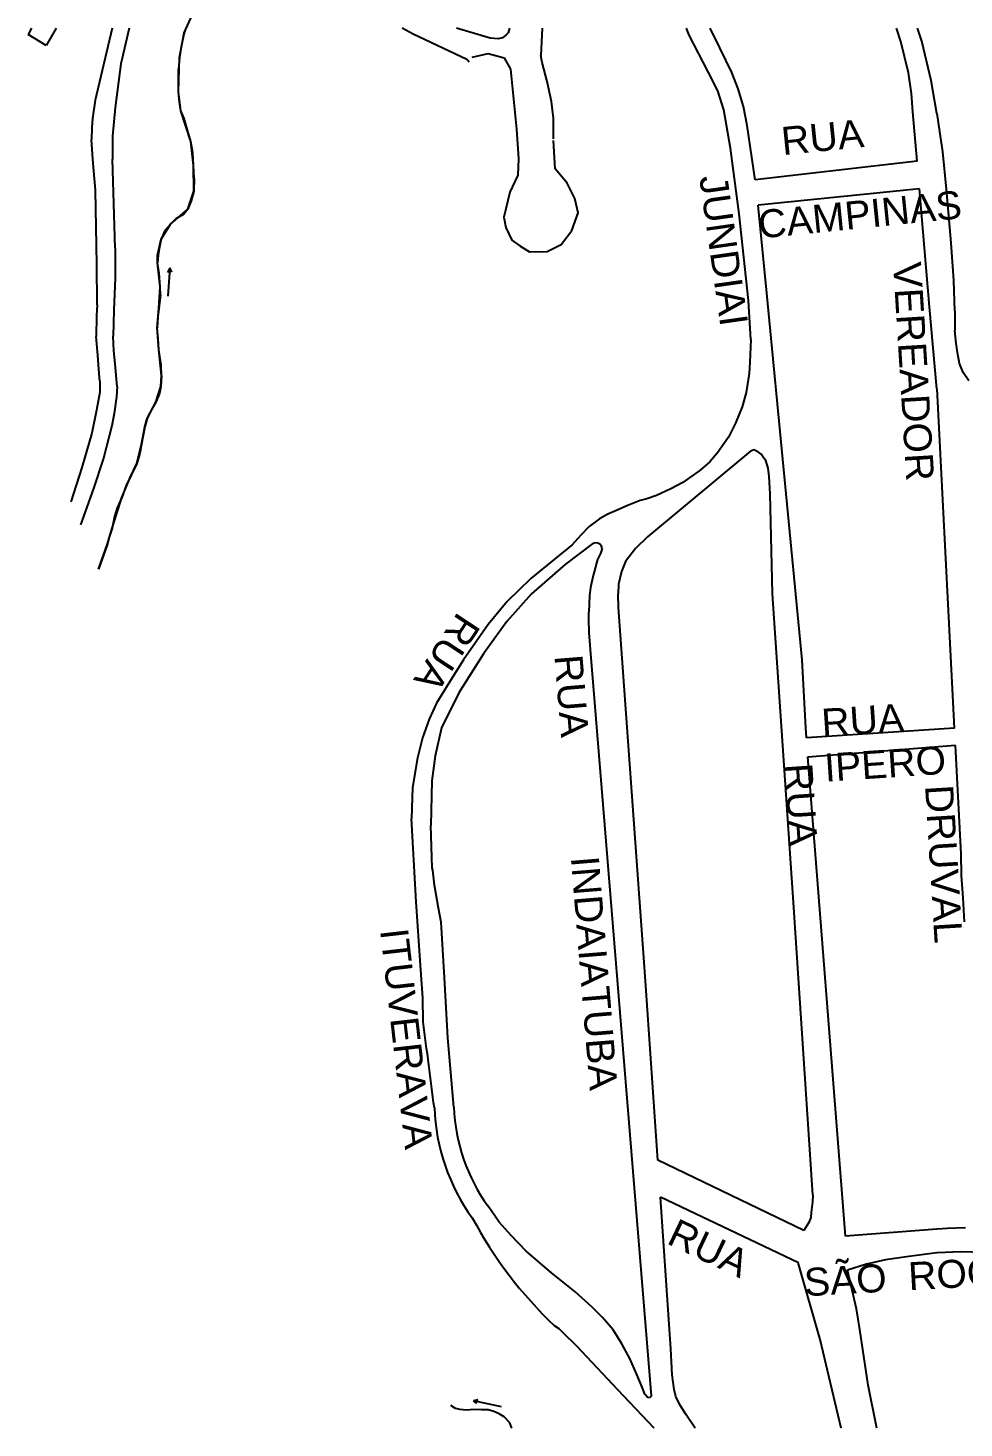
# Model space of a CAD drawing. Header units: millimetres. Extents: x 583 to 26013, y 350 to 21391.
# Drawn here: x 7266.5 to 7600.8, y 10384 to 10884 of the extents above; entities that cross this region are included whole.
import ezdxf

# ---------------------------------------------------------------- set-up
doc = ezdxf.new("R2010")
doc.units = ezdxf.units.MM
for name, color, linetype in [('105-QUADRAS_ESTRADAS', 80, 'Continuous'), ('145-', 130, 'Continuous'), ('RIOS', 140, 'Continuous')]:
    doc.layers.add(name, color=color, linetype=linetype)
doc.styles.add('EU', font='arial.ttf', dxfattribs={"height": 10})

msp = doc.modelspace()

# ---------------------------------------------------------------- linework, layer by layer
at = {"color": 0, "linetype": 'Continuous'}
for p, q in [((7597.41939, 10633.94441), (7544.56259, 10630.45073)), ((7597.73707, 10627.74026), (7545.04349, 10623.55199)), ((7543.55936, 10454.5173), (7491.45631, 10479.70898)), ((7541.62073, 10442.93414), (7492.37695, 10466.38972))]:
    msp.add_line(p, q, dxfattribs=at)
msp.add_lwpolyline([(7425.17626, 10873.57295), (7430.86423, 10874.90059), (7436.55925, 10873.30007), (7438.87283, 10869.29886), (7440.91952, 10847.86999), (7441.63878, 10837.23252), (7441.46082, 10831.45295), (7438.52433, 10825.40665), (7436.47764, 10816.42605), (7437.10055, 10812.69158), (7439.24753, 10808.20539), (7442.18402, 10806.1603), (7445.56546, 10804.02629), (7451.88348, 10804.20412), (7456.95559, 10806.60487), (7460.69295, 10811.67312), (7463.00662, 10817.98617), (7461.84983, 10823.05441), (7459.00228, 10828.56723), (7454.73094, 10833.72439), (7454.22774, 10843.84908)], dxfattribs=at)
for centre, radius, start, end in [((-5776.90118, 8796.09478), 13297.9245, 7.354613733, 7.488180372), ((7482.43033, 10500.79283), 70.8524, 181.9658824, 216.0653764), ((7482.43033, 10500.79283), 63.8524, 181.9658824, 216.0653764), ((7559.69248, 10531.00176), 152.55261, 208.1281945, 226.4136385)]:
    msp.add_arc(centre, radius, start, end, dxfattribs=at)
at = {"layer": '105-QUADRAS_ESTRADAS', "color": 0, "linetype": 'Continuous'}
for p, q in [((7267.81551, 10883.90241), (7266.51551, 10881.70241)), ((7273.01551, 10877.70241), (7266.51551, 10881.70241)), ((7276.51551, 10883.90241), (7273.01551, 10877.70241)), ((7296.61551, 10883.90241), (7290.51551, 10858.20241)), ((7302.61551, 10883.90241), (7299.71551, 10871.20241)), ((7404.01551, 10881.80241), (7400.11551, 10883.90241)), ((7423.21551, 10872.70241), (7404.01551, 10881.80241)), ((7431.61551, 10880.30241), (7419.51551, 10883.90241)), ((7434.41551, 10880.10241), (7431.61551, 10880.30241)), ((7436.01551, 10880.50241), (7434.41551, 10880.10241)), ((7437.31551, 10881.50241), (7436.01551, 10880.50241)), ((7438.01551, 10882.20241), (7437.31551, 10881.50241)), ((7438.51551, 10883.90241), (7438.01551, 10882.20241)), ((7450.11551, 10883.90241), (7449.61551, 10874.20241)), ((7502.51551, 10881.70241), (7501.61551, 10883.90241)), ((7509.51551, 10868.10241), (7502.51551, 10881.70241)), ((7513.51551, 10876.90241), (7510.11551, 10883.90241)), ((7578.21551, 10879.10241), (7576.61551, 10883.90241)), ((7585.71551, 10879.30241), (7584.21551, 10883.90241)), ((7517.91551, 10868.10241), (7513.51551, 10876.90241)), ((7580.91551, 10868.00241), (7578.21551, 10879.10241)), ((7589.01551, 10865.20241), (7585.71551, 10879.30241)), ((7299.71551, 10871.20241), (7297.61551, 10855.60241)), ((7424.11551, 10871.80241), (7423.21551, 10872.70241)), ((7450.11551, 10871.70241), (7449.61551, 10874.20241)), ((7451.91551, 10864.90241), (7450.11551, 10871.70241)), ((7453.41551, 10857.70241), (7451.91551, 10864.90241)), ((7512.91551, 10861.50241), (7509.51551, 10868.10241)), ((7520.11551, 10862.30241), (7517.91551, 10868.10241)), ((7582.01551, 10860.60241), (7580.91551, 10868.00241)), ((7591.11551, 10853.50241), (7589.01551, 10865.20241)), ((7515.01551, 10854.70241), (7512.91551, 10861.50241)), ((7522.01551, 10856.00241), (7520.11551, 10862.30241)), ((7582.51551, 10854.00241), (7582.01551, 10860.60241)), ((7290.51551, 10858.20241), (7289.51551, 10851.70241)), ((7297.61551, 10855.60241), (7296.71551, 10845.30241)), ((7454.11551, 10851.80241), (7453.41551, 10857.70241)), ((7517.41551, 10841.10241), (7515.01551, 10854.70241)), ((7523.31551, 10849.10241), (7522.01551, 10856.00241)), ((7289.51551, 10851.70241), (7289.31551, 10848.40241)), ((7454.21551, 10844.40241), (7454.11551, 10851.80241)), ((7584.01551, 10836.40241), (7582.51551, 10854.00241)), ((7591.21551, 10853.50241), (7591.21551, 10853.50241)), ((7593.21551, 10839.70241), (7591.21551, 10853.50241)), ((7289.31551, 10848.40241), (7289.21551, 10844.10241)), ((7296.71551, 10845.30241), (7296.71551, 10837.10241)), ((7526.21551, 10829.70241), (7523.31551, 10849.10241)), ((7289.71551, 10837.10241), (7289.21551, 10844.10241)), ((7520.51551, 10817.60241), (7517.41551, 10841.10241)), ((7594.51551, 10826.40241), (7593.21551, 10839.70241)), ((7290.61551, 10826.10241), (7289.71551, 10837.10241)), ((7297.61551, 10805.30241), (7296.71551, 10837.10241)), ((7584.01551, 10836.40241), (7526.21551, 10829.70241)), ((7291.11551, 10799.60241), (7290.61551, 10826.10241)), ((7584.81551, 10826.50241), (7527.21551, 10820.70241)), ((7588.41551, 10784.40241), (7584.81551, 10826.50241)), ((7596.21551, 10807.20241), (7594.51551, 10826.40241)), ((7530.41551, 10789.30241), (7527.21551, 10820.70241)), ((7523.81551, 10786.60241), (7520.51551, 10817.60241)), ((7297.61551, 10805.30241), (7297.61551, 10794.80241)), ((7597.11551, 10793.80241), (7596.21551, 10807.20241)), ((7291.21551, 10785.10241), (7291.11551, 10799.60241)), ((7297.61551, 10794.80241), (7297.11551, 10783.20241)), ((7597.51551, 10782.90241), (7597.11551, 10793.80241)), ((7291.21551, 10785.10241), (7291.01551, 10781.20241)), ((7524.61551, 10772.70241), (7523.81551, 10786.60241)), ((7543.01551, 10658.30241), (7530.41551, 10789.30241)), ((7291.01551, 10781.20241), (7290.81551, 10773.80241)), ((7297.11551, 10783.20241), (7296.91551, 10773.90241)), ((7591.11551, 10755.10241), (7588.41551, 10784.40241)), ((7597.51551, 10782.90241), (7597.51551, 10775.90241)), ((7597.91551, 10771.30241), (7597.51551, 10775.90241)), ((7291.41551, 10767.10241), (7290.81551, 10773.80241)), ((7297.11551, 10768.70241), (7296.91551, 10773.90241)), ((7524.61551, 10772.70241), (7524.31551, 10764.60241)), ((7598.51551, 10767.40241), (7597.91551, 10771.30241)), ((7291.81551, 10762.00241), (7291.41551, 10767.10241)), ((7297.71551, 10762.80241), (7297.11551, 10768.70241)), ((7524.31551, 10764.60241), (7524.01551, 10760.60241)), ((7599.21551, 10764.20241), (7598.51551, 10767.40241)), ((7292.11551, 10757.80241), (7291.81551, 10762.00241)), ((7298.01551, 10759.90241), (7297.71551, 10762.80241)), ((7298.31551, 10756.00241), (7298.01551, 10759.90241)), ((7524.01551, 10760.60241), (7523.01551, 10753.80241)), ((7600.51551, 10761.00241), (7599.21551, 10764.20241)), ((7602.51551, 10758.00241), (7600.51551, 10761.00241)), ((7292.11551, 10757.80241), (7292.11551, 10753.90241)), ((7298.31551, 10756.00241), (7298.11551, 10752.20241)), ((7591.21551, 10755.10241), (7591.21551, 10755.10241)), ((7597.41939, 10633.94441), (7591.21551, 10755.10241)), ((7292.11551, 10753.90241), (7291.01551, 10747.50241)), ((7298.11551, 10752.20241), (7297.31551, 10746.30241)), ((7523.01551, 10753.80241), (7521.51551, 10748.70241)), ((7291.01551, 10747.50241), (7289.31551, 10739.30241)), ((7297.31551, 10746.30241), (7296.41551, 10741.90241)), ((7521.51551, 10748.70241), (7519.21551, 10742.80241)), ((7296.41551, 10741.90241), (7293.51551, 10730.30241)), ((7519.21551, 10742.80241), (7516.71551, 10737.80241)), ((7289.31551, 10739.30241), (7285.71551, 10727.00241)), ((7516.71551, 10737.80241), (7512.71551, 10732.20241)), ((7293.51551, 10730.30241), (7289.91551, 10719.50241)), ((7524.51551, 10732.80241), (7487.71551, 10702.20241)), ((7512.71551, 10732.20241), (7510.01551, 10729.10241)), ((7525.81551, 10733.30241), (7524.51551, 10732.80241)), ((7526.71551, 10732.90241), (7525.81551, 10733.30241)), ((7527.41551, 10732.50241), (7526.71551, 10732.90241)), ((7528.31551, 10731.80241), (7527.41551, 10732.50241)), ((7529.31551, 10730.30241), (7528.31551, 10731.80241)), ((7530.01551, 10729.50241), (7529.31551, 10730.30241)), ((7530.81551, 10726.80241), (7530.01551, 10729.50241)), ((7285.71551, 10727.00241), (7281.81551, 10714.80241)), ((7506.51551, 10726.10241), (7500.31551, 10721.70241)), ((7510.01551, 10729.10241), (7506.51551, 10726.10241)), ((7531.21551, 10723.80241), (7530.81551, 10726.80241)), ((7289.91551, 10719.50241), (7285.21551, 10706.50241)), ((7500.31551, 10721.70241), (7496.01551, 10719.40241)), ((7531.51551, 10717.60241), (7531.21551, 10723.80241)), ((7485.11551, 10715.20241), (7480.31551, 10713.30241)), ((7487.51551, 10715.80241), (7485.11551, 10715.20241)), ((7490.91551, 10717.00241), (7487.51551, 10715.80241)), ((7496.01551, 10719.40241), (7490.91551, 10717.00241)), ((7532.41551, 10681.90241), (7531.51551, 10717.60241)), ((7473.61551, 10710.30241), (7470.61551, 10708.70241)), ((7476.91551, 10711.80241), (7473.61551, 10710.30241)), ((7480.31551, 10713.30241), (7476.91551, 10711.80241)), ((7466.91551, 10705.90241), (7463.91551, 10702.80241)), ((7470.61551, 10708.70241), (7466.91551, 10705.90241)), ((7468.21551, 10699.90241), (7458.51551, 10692.50241)), ((7463.91551, 10702.80241), (7460.81551, 10699.40241)), ((7469.21551, 10700.10241), (7468.21551, 10699.90241)), ((7470.01551, 10700.00241), (7469.21551, 10700.10241)), ((7470.71551, 10699.60241), (7470.01551, 10700.00241)), ((7471.31551, 10698.90241), (7470.71551, 10699.60241)), ((7487.71551, 10702.20241), (7483.41551, 10698.10241)), ((7460.81551, 10699.40241), (7454.51551, 10694.30241)), ((7470.91551, 10696.30241), (7469.91551, 10694.20241)), ((7471.51551, 10698.10241), (7470.91551, 10696.30241)), ((7471.51551, 10698.10241), (7471.31551, 10698.90241)), ((7483.41551, 10698.10241), (7479.91551, 10693.40241)), ((7454.51551, 10694.30241), (7446.11551, 10687.40241)), ((7458.51551, 10692.50241), (7446.31551, 10681.90241)), ((7469.91551, 10694.20241), (7468.31551, 10688.40241)), ((7478.41551, 10689.90241), (7477.41551, 10685.30241)), ((7479.91551, 10693.40241), (7478.41551, 10689.90241)), ((7446.11551, 10687.40241), (7437.61551, 10679.20241)), ((7468.31551, 10688.40241), (7467.41551, 10684.20241)), ((7477.41551, 10685.30241), (7477.21551, 10681.90241)), ((7446.31551, 10681.90241), (7437.51551, 10672.00241)), ((7467.01551, 10681.30241), (7466.81551, 10675.40241)), ((7467.41551, 10684.20241), (7467.01551, 10681.30241)), ((7477.41551, 10677.00241), (7477.21551, 10681.90241)), ((7539.91551, 10571.70241), (7532.41551, 10681.90241)), ((7437.61551, 10679.20241), (7430.81551, 10670.90241)), ((7466.81551, 10672.90241), (7466.81551, 10675.40241)), ((7486.91551, 10545.40241), (7477.41551, 10677.00241)), ((7430.81551, 10670.90241), (7422.01551, 10658.30241)), ((7437.51551, 10672.00241), (7429.21551, 10660.50241)), ((7466.91551, 10668.10241), (7466.81551, 10672.90241)), ((7467.41551, 10662.00241), (7466.91551, 10668.10241)), ((7429.21551, 10660.50241), (7420.31551, 10646.60241)), ((7489.11551, 10395.50241), (7467.41551, 10662.00241)), ((7422.01551, 10658.30241), (7416.81551, 10650.00241)), ((7544.31551, 10634.00241), (7543.01551, 10658.30241)), ((7416.81551, 10650.00241), (7412.41551, 10642.90241)), ((7420.31551, 10646.60241), (7414.21551, 10634.00241)), ((7412.41551, 10642.90241), (7409.71551, 10637.20241)), ((7409.71551, 10637.20241), (7407.41551, 10630.50241)), ((7407.41551, 10630.50241), (7405.61551, 10623.30241)), ((7414.21551, 10634.00241), (7411.91551, 10624.00241)), ((7544.56259, 10630.45073), (7544.31551, 10634.00241)), ((7599.71551, 10589.10241), (7597.73707, 10627.74026)), ((7405.61551, 10623.30241), (7403.81551, 10612.70241)), ((7411.91551, 10624.00241), (7410.71551, 10615.10241)), ((7558.41551, 10452.50241), (7545.03447, 10623.66736)), ((7545.11551, 10622.50241), (7545.03447, 10623.66736)), ((7410.71551, 10615.10241), (7410.31551, 10599.20241)), ((7403.81551, 10612.70241), (7403.51551, 10601.70241)), ((7405.11551, 10571.90241), (7403.51551, 10601.70241)), ((7410.81551, 10584.00241), (7410.31551, 10599.20241)), ((7599.91551, 10581.30241), (7599.71551, 10589.10241)), ((7411.11551, 10583.20241), (7410.81551, 10584.00241)), ((7411.71551, 10577.80241), (7411.11551, 10583.20241)), ((7600.41551, 10573.30241), (7599.91551, 10581.30241)), ((7413.11551, 10569.70241), (7411.71551, 10577.80241)), ((7406.71551, 10549.30241), (7405.11551, 10571.90241)), ((7414.11551, 10564.70241), (7413.11551, 10569.70241)), ((7546.81551, 10467.30241), (7539.91551, 10571.70241)), ((7600.71551, 10569.10241), (7600.41551, 10573.30241)), ((7415.21551, 10544.90241), (7414.11551, 10564.70241)), ((7600.91551, 10564.80241), (7600.71551, 10569.10241)), ((7407.51551, 10537.50241), (7406.71551, 10549.30241)), ((7416.41551, 10523.30241), (7415.21551, 10544.90241)), ((7491.45631, 10479.70898), (7486.91551, 10545.40241)), ((7407.61551, 10529.10241), (7407.51551, 10537.50241)), ((7418.61551, 10498.60241), (7416.41551, 10523.30241)), ((7496.11551, 10412.30241), (7492.37695, 10466.38972)), ((7546.61551, 10464.80241), (7546.21551, 10461.00241)), ((7546.81551, 10467.30241), (7546.61551, 10464.80241)), ((7434.71551, 10457.50241), (7430.81551, 10463.20241)), ((7546.21551, 10461.00241), (7546.01551, 10459.20241)), ((7439.11551, 10452.70241), (7434.71551, 10457.50241)), ((7545.31551, 10457.40241), (7543.55936, 10454.5173)), ((7546.01551, 10459.20241), (7545.31551, 10457.40241)), ((7591.11551, 10455.00241), (7558.41551, 10452.50241)), ((7594.71551, 10455.20241), (7591.21551, 10455.00241)), ((7591.21551, 10455.00241), (7591.21551, 10455.00241)), ((7601.31551, 10455.50241), (7594.71551, 10455.20241)), ((7444.41551, 10447.10241), (7439.11551, 10452.70241)), ((7453.41551, 10439.40241), (7444.41551, 10447.10241)), ((7581.01551, 10445.30241), (7572.71551, 10444.00241)), ((7591.11551, 10446.60241), (7581.01551, 10445.30241)), ((7599.61551, 10446.90241), (7591.21551, 10446.60241)), ((7591.21551, 10446.60241), (7591.21551, 10446.60241)), ((7611.51551, 10446.60241), (7599.61551, 10446.90241)), ((7541.71551, 10442.60241), (7541.62073, 10442.93414)), ((7549.41551, 10415.60241), (7541.71551, 10442.60241)), ((7565.91551, 10442.50241), (7559.11551, 10440.40241)), ((7562.41551, 10426.60241), (7559.11551, 10440.40241)), ((7572.71551, 10444.00241), (7565.91551, 10442.50241)), ((7461.81551, 10432.70241), (7453.41551, 10439.40241)), ((7468.01551, 10427.10241), (7461.81551, 10432.70241)), ((7471.71551, 10423.50241), (7468.01551, 10427.10241)), ((7563.51551, 10419.20241), (7562.41551, 10426.60241)), ((7456.21551, 10419.40241), (7454.51551, 10420.50241)), ((7475.51551, 10419.00241), (7471.71551, 10423.50241)), ((7457.51551, 10418.10241), (7456.21551, 10419.40241)), ((7462.51551, 10413.20241), (7457.51551, 10418.10241)), ((7478.61551, 10414.10241), (7475.51551, 10419.00241)), ((7556.91551, 10384.00241), (7549.41551, 10415.60241)), ((7566.51551, 10399.30241), (7563.51551, 10419.20241)), ((7477.11551, 10397.60241), (7462.51551, 10413.20241)), ((7481.41551, 10408.80241), (7478.61551, 10414.10241)), ((7496.51551, 10403.00241), (7496.11551, 10412.30241)), ((7483.91551, 10403.10241), (7481.41551, 10408.80241)), ((7485.81551, 10398.60241), (7483.91551, 10403.10241)), ((7497.31551, 10397.80241), (7496.51551, 10403.00241)), ((7490.11551, 10384.00241), (7477.11551, 10397.60241)), ((7486.81551, 10396.10241), (7485.81551, 10398.60241)), ((7487.51551, 10395.20241), (7486.81551, 10396.10241)), ((7488.01551, 10394.90241), (7487.51551, 10395.20241)), ((7488.61551, 10394.80241), (7488.01551, 10394.90241)), ((7489.11551, 10395.50241), (7488.61551, 10394.80241)), ((7497.91551, 10395.20241), (7497.31551, 10397.80241)), ((7499.11551, 10392.50241), (7497.91551, 10395.20241)), ((7569.61551, 10384.00241), (7566.51551, 10399.30241)), ((7501.31551, 10389.00241), (7499.11551, 10392.50241)), ((7504.81551, 10384.00241), (7501.31551, 10389.00241)), ((7490.11551, 10384.00241), (7490.11551, 10384.00241)), ((7504.81551, 10384.00241), (7504.81551, 10384.00241)), ((7556.91551, 10384.00241), (7556.91551, 10384.00241)), ((7569.61551, 10384.00241), (7569.61551, 10384.00241))]:
    msp.add_line(p, q, dxfattribs=at)
at = {"layer": '145-', "color": 0, "linetype": 'Continuous'}
for p, q in [((7322.31551, 10882.20241), (7321.21551, 10877.20241)), ((7322.91551, 10883.90241), (7322.31551, 10882.20241)), ((7321.21551, 10877.20241), (7320.61551, 10873.40241)), ((7320.61551, 10873.40241), (7320.21551, 10869.30241)), ((7320.21551, 10861.20241), (7320.21551, 10869.30241)), ((7320.61551, 10857.50241), (7320.21551, 10861.20241)), ((7321.11551, 10854.40241), (7320.61551, 10857.50241)), ((7322.31551, 10851.60241), (7321.11551, 10854.40241)), ((7323.51551, 10847.50241), (7322.31551, 10851.60241)), ((7324.71551, 10843.40241), (7323.51551, 10847.50241)), ((7325.41551, 10839.40241), (7324.71551, 10843.40241)), ((7325.61551, 10834.90241), (7325.41551, 10839.40241)), ((7325.81551, 10830.30241), (7325.61551, 10834.90241)), ((7325.81551, 10830.30241), (7325.71551, 10825.70241)), ((7325.71551, 10825.70241), (7324.81551, 10822.30241)), ((7324.81551, 10822.30241), (7323.61551, 10819.30241)), ((7319.31551, 10815.80241), (7317.41551, 10813.90241)), ((7322.11551, 10817.50241), (7319.31551, 10815.80241)), ((7323.61551, 10819.30241), (7322.11551, 10817.50241)), ((7315.41551, 10811.60241), (7314.01551, 10808.60241)), ((7317.41551, 10813.90241), (7315.41551, 10811.60241)), ((7313.41551, 10805.80241), (7313.01551, 10802.80241)), ((7314.01551, 10808.60241), (7313.41551, 10805.80241)), ((7313.01551, 10802.80241), (7312.81551, 10800.10241)), ((7313.31551, 10796.50241), (7312.81551, 10800.10241)), ((7313.71551, 10791.50241), (7313.31551, 10796.50241)), ((7317.11551, 10798.30241), (7316.31551, 10796.70241)), ((7317.11551, 10798.30241), (7316.41551, 10788.20241)), ((7317.91551, 10796.80241), (7317.11551, 10798.30241)), ((7313.81551, 10788.70241), (7313.71551, 10791.50241)), ((7313.81551, 10788.70241), (7312.91551, 10780.80241)), ((7312.91551, 10780.80241), (7312.61551, 10776.90241)), ((7313.01551, 10773.10241), (7312.61551, 10776.90241)), ((7313.21551, 10769.00241), (7313.01551, 10773.10241)), ((7314.01551, 10763.70241), (7313.21551, 10769.00241)), ((7314.21551, 10759.90241), (7313.91551, 10756.00241)), ((7314.21551, 10759.90241), (7314.01551, 10763.70241)), ((7313.91551, 10756.00241), (7313.41551, 10753.40241)), ((7312.21551, 10750.40241), (7310.71551, 10747.80241)), ((7313.41551, 10753.40241), (7312.21551, 10750.40241)), ((7309.11551, 10744.50241), (7308.21551, 10741.60241)), ((7310.71551, 10747.80241), (7309.11551, 10744.50241)), ((7308.21551, 10741.60241), (7307.01551, 10735.40241)), ((7307.01551, 10735.40241), (7306.41551, 10732.00241)), ((7306.41551, 10732.00241), (7305.41551, 10728.40241)), ((7305.41551, 10728.40241), (7301.61551, 10720.60241)), ((7301.61551, 10720.60241), (7300.01551, 10716.30241)), ((7300.01551, 10716.30241), (7298.41551, 10712.60241)), ((7297.41551, 10709.50241), (7296.61551, 10705.40241)), ((7298.41551, 10712.60241), (7297.41551, 10709.50241)), ((7296.61551, 10705.40241), (7295.51551, 10702.10241)), ((7295.51551, 10702.10241), (7294.81551, 10699.40241)), ((7294.81551, 10699.40241), (7291.71551, 10690.70241)), ((7419.21551, 10391.00241), (7417.51551, 10392.00241)), ((7420.81551, 10390.60241), (7419.21551, 10391.00241)), ((7423.01551, 10390.40241), (7420.81551, 10390.60241)), ((7425.81551, 10390.60241), (7423.01551, 10390.40241)), ((7427.11551, 10394.00241), (7425.61551, 10393.70241)), ((7435.61551, 10391.60241), (7425.61551, 10393.70241)), ((7426.81551, 10392.70241), (7425.61551, 10393.70241)), ((7428.51551, 10390.50241), (7425.81551, 10390.60241)), ((7430.81551, 10390.50241), (7428.51551, 10390.50241)), ((7432.81551, 10389.90241), (7430.81551, 10390.50241)), ((7434.71551, 10389.10241), (7432.81551, 10389.90241)), ((7436.51551, 10388.00241), (7434.71551, 10389.10241)), ((7438.61551, 10385.80241), (7436.51551, 10388.00241)), ((7439.31551, 10384.00241), (7438.61551, 10385.80241)), ((7439.31551, 10384.00241), (7439.31551, 10384.00241))]:
    msp.add_line(p, q, dxfattribs=at)
at = {"layer": 'RIOS', "lineweight": 25, "flags": 128}
msp.add_lwpolyline([(7291.71551, 10690.70241), (7294.81551, 10699.40241), (7296.61551, 10705.40241), (7300.01551, 10716.30241), (7303.0035, 10723.45144), (7305.41551, 10728.40241), (7307.01551, 10735.40241), (7308.21551, 10741.60241), (7309.11551, 10744.50241), (7312.21551, 10750.40241), (7313.91551, 10756.00241), (7314.21551, 10759.90241), (7313.21551, 10769.00241), (7312.61551, 10776.90241), (7313.2731, 10783.94124), (7313.71551, 10791.50241), (7312.81551, 10800.10241), (7312.81551, 10802.80241), (7314.01551, 10808.60241), (7317.41551, 10813.90241), (7323.61551, 10819.30241), (7325.71551, 10825.70241), (7325.61551, 10834.90241), (7324.71551, 10843.40241), (7321.11551, 10854.40241), (7320.21551, 10861.20241), (7320.61551, 10873.40241), (7322.31551, 10882.20241), (7325.84615, 10890.08485)], dxfattribs=at)

# ---------------------------------------------------------------- texts
at = {"color": 0, "linetype": 'Continuous', "lineweight": 20, "style": 'EU'}
for s, rotation, p in [('RUA', 5.7499852, (7536.05166, 10838.55736)), ('        JUNDIAI', 278.0612005, (7501.85515, 10861.50241)), ('CAMPINAS', 5.7499852, (7527.78682, 10808.77488)), ('VEREADOR                            DRUVAL', 273.5032708, (7575.41568, 10800.11066)), ('RUA', 236.6893692, (7420.14063, 10675.81191)), ('RUA           INDAIATUBA', 274.65509, (7454.48704, 10659.77561)), ('RUA', 3.781586, (7550.1903, 10630.82271)), ('IPERO', 3.781586, (7551.24978, 10614.79356)), ('RUA', 273.8432614, (7536.55449, 10621.08703)), ('ITUVERAVA', 276.5168503, (7392.21438, 10561.84439)), ('RUA   ', 334.5308202, (7494.16788, 10450.05724)), ('SÃO  ROQUE', 3.2798385, (7543.93945, 10431.03003))]:
    msp.add_text(s, height=10, rotation=rotation, dxfattribs=at).set_placement(p)

doc.saveas('drawing.dxf')
